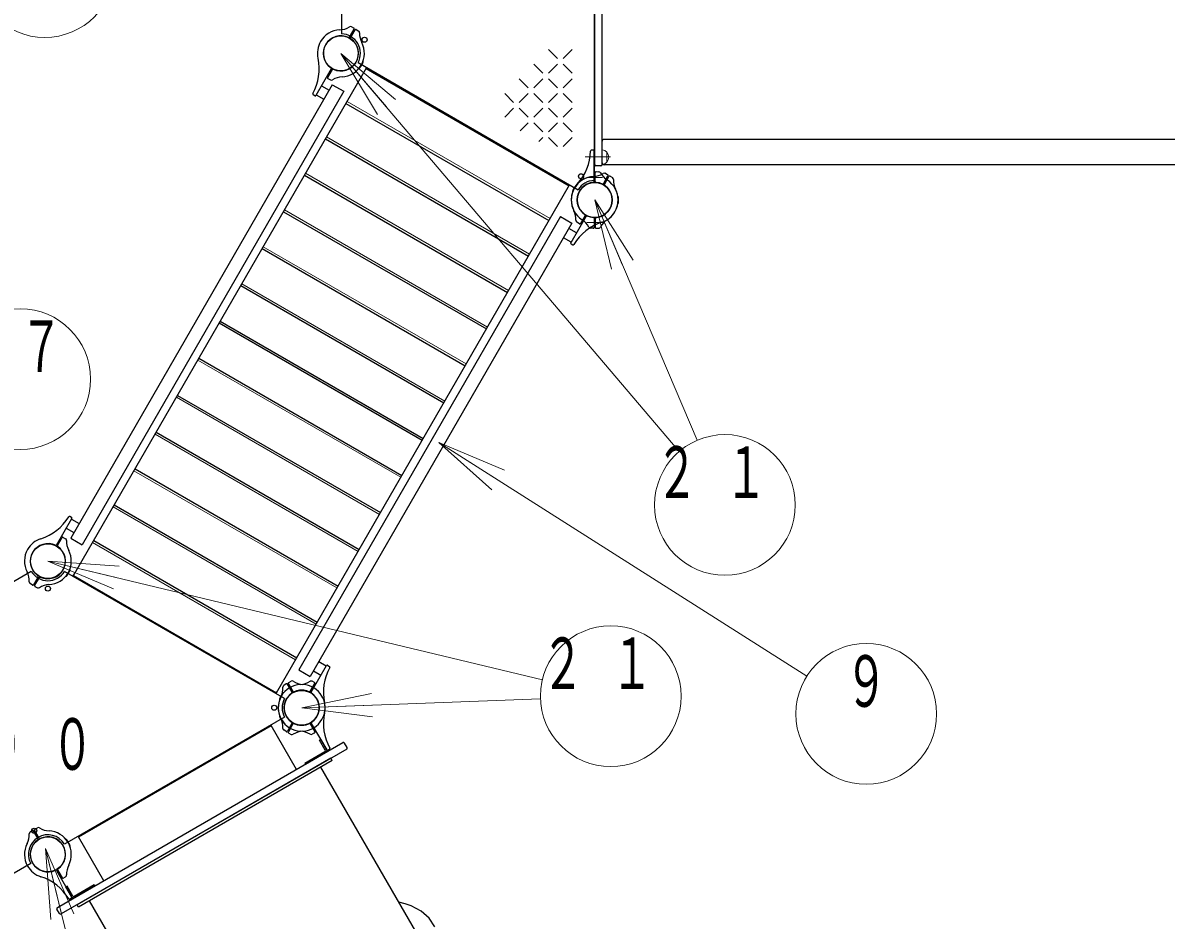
# Model space of a CAD drawing. Units: millimetres on the paper, scale 1:60. Extents: x -385 to 0, y -594 to 267.
# Drawn here: x -231.93 to -183.16, y 121.46 to 159.72 of the extents above; entities that cross this region are included whole.
import ezdxf
from ezdxf.enums import TextEntityAlignment as Align

# ---------------------------------------------------------------- set-up
doc = ezdxf.new("R2010")
doc.units = ezdxf.units.MM
doc.linetypes.add('USER2', pattern=[6, 3, -1, 1, -1])
doc.layers.add('1_60', color=7, linetype='Continuous', lineweight=25)
doc.styles.add('ＭＳ ゴシック', font='')
doc.styles.get('ＭＳ ゴシック').set_extended_font_data('MS Gothic')

msp = doc.modelspace()

# ---------------------------------------------------------------- linework, layer by layer
at = {"layer": '1_60', "color": 4}
for p, q in [((-218.342, 170.083), (-218.342, 159.248)), ((-207.566, 163.832), (-207.566, 152.998)), ((-217.633, 158.02), (-208.25, 152.603)), ((-231.576, 136.327), (-240.959, 130.91)), ((-220.775, 130.91), (-230.158, 136.327)), ((-220.775, 130.12), (-230.158, 124.703)), ((-231.601, 123.87), (-240.984, 118.453))]:
    msp.add_line(p, q, dxfattribs=at)
at = {"layer": '1_60'}
for p, q in [((-207.541, 153.674), (-207.541, 163.158)), ((-207.225, 153.674), (-207.225, 163.158)), ((-217.43, 158.067), (-217.427, 158.066)), ((-217.284, 157.791), (-229.785, 136.14)), ((-217.596, 157.778), (-217.594, 157.777)), ((-217.284, 157.791), (-217.334, 157.704)), ((-217.294, 157.774), (-208.633, 152.774)), ((-218.733, 157.081), (-229.894, 137.75)), ((-218.733, 157.081), (-218.243, 156.797)), ((-218.243, 156.797), (-229.404, 137.466)), ((-219.419, 156.644), (-219.094, 156.457)), ((-219.192, 157.037), (-218.867, 156.849)), ((-218.155, 156.283), (-209.495, 151.283)), ((-219.031, 154.765), (-210.371, 149.765)), ((-156.099, 154.749), (-207.141, 154.749)), ((-156.099, 153.666), (-207.141, 153.666)), ((-219.921, 153.224), (-211.26, 148.224)), ((-207.275, 153.624), (-207.491, 153.624)), ((-208.624, 152.791), (-221.124, 131.14)), ((-208.624, 152.791), (-208.674, 152.704)), ((-208.312, 152.803), (-208.314, 152.804)), ((-208.479, 152.514), (-208.481, 152.516)), ((-206.555, 152.332), (-206.553, 152.332)), ((-206.555, 151.999), (-206.553, 151.999)), ((-220.82, 151.666), (-212.16, 146.666)), ((-209.005, 151.464), (-220.166, 132.133)), ((-209.005, 151.464), (-208.514, 151.181)), ((-208.514, 151.181), (-219.675, 131.85)), ((-208.323, 150.762), (-208.648, 150.949)), ((-208.55, 150.369), (-208.874, 150.557)), ((-221.727, 150.095), (-213.067, 145.095)), ((-222.64, 148.515), (-213.979, 143.515)), ((-223.554, 146.931), (-214.894, 141.93)), ((-223.514, 147), (-214.854, 142)), ((-224.429, 145.416), (-215.769, 140.415)), ((-225.341, 143.835), (-216.681, 138.835)), ((-226.249, 142.264), (-217.588, 137.264)), ((-227.148, 140.706), (-218.488, 135.706)), ((-228.038, 139.166), (-219.377, 134.166)), ((-229.859, 138.561), (-229.534, 138.374)), ((-230.085, 138.169), (-229.761, 137.981)), ((-229.894, 137.75), (-229.404, 137.466)), ((-228.914, 137.648), (-220.254, 132.648)), ((-230.097, 136.127), (-230.094, 136.126)), ((-229.93, 136.416), (-229.928, 136.415)), ((-229.785, 136.14), (-229.735, 136.226)), ((-229.775, 136.156), (-221.115, 131.156)), ((-218.99, 132.286), (-219.315, 132.474)), ((-220.166, 132.133), (-219.675, 131.85)), ((-219.217, 131.894), (-219.541, 132.081)), ((-221.124, 131.14), (-221.074, 131.226)), ((-220.979, 130.863), (-220.981, 130.865)), ((-220.812, 131.152), (-220.815, 131.153)), ((-229.568, 125.015), (-221.34, 129.765)), ((-220.257, 127.889), (-221.34, 129.765)), ((-220.978, 130.166), (-220.981, 130.165)), ((-220.812, 129.878), (-220.814, 129.876)), ((-219.274, 129.13), (-219.228, 129.156)), ((-219.032, 128.711), (-219.274, 129.13)), ((-218.986, 128.738), (-219.228, 129.156)), ((-219.901, 128.156), (-219.049, 128.647)), ((-219.874, 128.11), (-219.023, 128.601)), ((-219.901, 128.156), (-219.874, 128.11)), ((-230.096, 124.902), (-230.094, 124.904)), ((-228.484, 123.139), (-229.568, 125.015)), ((-229.929, 124.614), (-229.927, 124.615)), ((-230.05, 122.908), (-230.097, 122.881)), ((-229.809, 122.489), (-230.05, 122.908)), ((-228.893, 122.964), (-229.745, 122.472)), ((-228.867, 122.918), (-229.718, 122.426)), ((-228.893, 122.964), (-228.867, 122.918)), ((-229.855, 122.463), (-230.097, 122.881))]:
    msp.add_line(p, q, dxfattribs=at)
at = {"layer": '1_60', "lineweight": 13}
for p, q in [((-207.225, 153.749), (-207.225, 163.083)), ((-209.506, 158.574), (-209.131, 158.199)), ((-208.881, 158.199), (-208.506, 158.574)), ((-216.804, 155.807), (-218.367, 158.416)), ((-218.367, 158.416), (-216.042, 156.455)), ((-218.367, 158.416), (-216.423, 156.131)), ((-218.367, 158.416), (-203.931, 141.447)), ((-210.131, 157.949), (-209.756, 157.574)), ((-209.506, 157.574), (-209.131, 157.949)), ((-208.881, 157.949), (-208.506, 157.574)), ((-210.756, 157.324), (-210.381, 156.949)), ((-210.131, 156.949), (-209.756, 157.324)), ((-209.506, 157.324), (-209.131, 156.949)), ((-208.881, 156.949), (-208.506, 157.324)), ((-211.381, 156.699), (-211.006, 156.324)), ((-210.756, 156.324), (-210.381, 156.699)), ((-210.131, 156.699), (-209.756, 156.324)), ((-209.506, 156.324), (-209.131, 156.699)), ((-208.881, 156.699), (-208.506, 156.324)), ((-218.105, 156.37), (-209.444, 151.37)), ((-211.381, 155.699), (-211.006, 156.074)), ((-210.756, 156.074), (-210.381, 155.699)), ((-210.131, 155.699), (-209.756, 156.074)), ((-209.506, 156.074), (-209.131, 155.699)), ((-208.881, 155.699), (-208.506, 156.074)), ((-210.717, 155.113), (-210.381, 155.449)), ((-210.131, 155.449), (-209.756, 155.074)), ((-209.506, 155.074), (-209.131, 155.449)), ((-208.881, 155.449), (-208.506, 155.074)), ((-218.982, 154.85), (-210.322, 149.85)), ((-209.925, 154.655), (-209.756, 154.824)), ((-209.506, 154.824), (-209.131, 154.449)), ((-208.881, 154.449), (-208.506, 154.824)), ((-219.872, 153.308), (-211.212, 148.308)), ((-206.823, 149.21), (-207.541, 152.166)), ((-207.541, 152.166), (-205.903, 149.603)), ((-207.541, 152.166), (-206.363, 149.407)), ((-207.541, 152.166), (-203.165, 141.921)), ((-220.773, 151.748), (-212.113, 146.748)), ((-221.682, 150.173), (-213.022, 145.173)), ((-222.596, 148.59), (-213.936, 143.59)), ((-224.472, 145.341), (-215.812, 140.34)), ((-225.387, 143.757), (-216.726, 138.757)), ((-226.296, 142.183), (-217.635, 137.183)), ((-211.929, 139.8), (-214.194, 141.829)), ((-214.194, 141.829), (-211.393, 140.644)), ((-214.194, 141.829), (-211.661, 140.222)), ((-214.194, 141.829), (-198.491, 131.864)), ((-227.197, 140.622), (-218.536, 135.622)), ((-228.087, 139.08), (-219.427, 134.08)), ((-228.964, 137.56), (-220.304, 132.56)), ((-228.066, 135.579), (-230.867, 136.765)), ((-230.867, 136.765), (-227.833, 136.552)), ((-230.867, 136.765), (-227.949, 136.066)), ((-230.867, 136.765), (-209.772, 131.709)), ((-220.041, 130.515), (-217.062, 131.127)), ((-220.041, 130.515), (-209.852, 130.897)), ((-220.041, 130.515), (-217.043, 130.627)), ((-217.025, 130.128), (-220.041, 130.515)), ((-230.737, 121.485), (-230.971, 124.517)), ((-230.971, 124.517), (-229.766, 121.725)), ((-230.971, 124.517), (-230.251, 121.605)), ((-230.971, 124.517), (-227.391, 110.028))]:
    msp.add_line(p, q, dxfattribs=at)
at = {"layer": '1_60', "color": 2}
for p, q in [((-217.815, 159.491), (-217.922, 159.548)), ((-217.998, 159.105), (-217.802, 159.445)), ((-217.955, 159.08), (-217.758, 159.42)), ((-217.712, 159.431), (-217.601, 159.362)), ((-218.779, 157.752), (-219.434, 156.618)), ((-218.736, 157.727), (-218.932, 157.387)), ((-218.919, 157.341), (-218.812, 157.284)), ((-219.481, 156.606), (-219.554, 156.654)), ((-207.601, 154.29), (-207.689, 154.285)), ((-207.566, 152.947), (-207.566, 154.256)), ((-207.516, 152.947), (-207.516, 153.339)), ((-207.482, 153.373), (-207.361, 153.369)), ((-207.172, 152.855), (-206.976, 153.195)), ((-207.129, 152.83), (-206.933, 153.17)), ((-206.989, 153.241), (-207.105, 153.302)), ((-206.886, 153.181), (-206.783, 153.117)), ((-207.91, 151.477), (-208.565, 150.342)), ((-208.196, 151.15), (-208.299, 151.214)), ((-207.954, 151.502), (-208.15, 151.162)), ((-207.566, 151.384), (-207.566, 150.992)), ((-207.516, 151.384), (-207.516, 150.992)), ((-207.601, 150.959), (-207.722, 150.963)), ((-207.482, 150.959), (-207.351, 150.963)), ((-208.551, 150.296), (-208.473, 150.256)), ((-230.498, 137.454), (-229.843, 138.588)), ((-229.857, 138.634), (-229.935, 138.674)), ((-230.455, 137.429), (-230.259, 137.769)), ((-230.212, 137.78), (-230.109, 137.716)), ((-231.279, 136.101), (-231.476, 135.761)), ((-231.236, 136.076), (-231.432, 135.736)), ((-231.522, 135.749), (-231.625, 135.813)), ((-231.419, 135.69), (-231.303, 135.628)), ((-219.629, 131.179), (-218.975, 132.313)), ((-218.928, 132.324), (-218.854, 132.276)), ((-220.696, 131.531), (-220.807, 131.461)), ((-220.453, 131.179), (-220.65, 131.519)), ((-220.41, 131.204), (-220.606, 131.544)), ((-220.593, 131.59), (-220.486, 131.647)), ((-219.673, 131.204), (-219.476, 131.544)), ((-219.49, 131.59), (-219.597, 131.647)), ((-220.454, 129.851), (-220.65, 129.511)), ((-220.411, 129.826), (-220.607, 129.486)), ((-219.672, 129.826), (-219.476, 129.486)), ((-219.629, 129.851), (-218.974, 128.717)), ((-220.697, 129.499), (-220.808, 129.568)), ((-220.594, 129.439), (-220.487, 129.382)), ((-219.489, 129.44), (-219.596, 129.383)), ((-230.462, 121.997), (-218.279, 129.03)), ((-218.121, 128.756), (-230.303, 121.723)), ((-218.103, 128.824), (-218.211, 129.012)), ((-218.927, 128.706), (-218.854, 128.753)), ((-231.419, 125.34), (-231.303, 125.402)), ((-231.522, 125.281), (-231.625, 125.216)), ((-231.279, 124.929), (-231.475, 125.269)), ((-231.236, 124.954), (-231.432, 125.294)), ((-230.498, 123.576), (-229.843, 122.442)), ((-230.454, 123.601), (-230.258, 123.261)), ((-230.212, 123.249), (-230.109, 123.314)), ((-230.372, 121.741), (-230.48, 121.929)), ((-229.857, 122.395), (-229.935, 122.356))]:
    msp.add_line(p, q, dxfattribs=at)
at = {"layer": '1_60', "color": 40, "lineweight": 13}
for p, q in [((-207.225, 154.307), (-207.225, 153.674)), ((-207.022, 154.202), (-207.022, 153.779))]:
    msp.add_line(p, q, dxfattribs=at)
at = {"layer": '1_60', "linetype": 'USER2', "lineweight": 13}
for p, q in [((-207.947, 153.999), (-206.862, 153.999)), ((-207.209, 153.124), (-207.873, 153.124)), ((-207.209, 151.207), (-207.873, 151.207))]:
    msp.add_line(p, q, dxfattribs=at)
at = {"layer": '1_60', "color": 140}
for p, q in [((-218.799, 128.364), (-229.625, 122.114)), ((-218.741, 128.263), (-218.799, 128.364)), ((-218.741, 128.263), (-229.567, 122.013)), ((-215.109, 120.872), (-219.217, 127.988)), ((-229.567, 122.013), (-229.625, 122.114)), ((-224.982, 115.172), (-229.09, 122.288))]:
    msp.add_line(p, q, dxfattribs=at)
msp.add_lwpolyline([(-214.366, 121.178), (-214.608, 121.539), (-214.946, 121.838), (-215.376, 122.068), (-215.624, 122.156), (-215.891, 122.226)], dxfattribs=at)
at = {"layer": '1_60', "lineweight": 13}
for centre in [(-231.002, 162.095), (-232.046, 144.528), (-201.987, 139.162), (-206.854, 131.009), (-195.958, 130.256)]:
    msp.add_circle(centre, 3, dxfattribs=at)
at = {"layer": '1_60'}
for centre, radius in [((-218.367, 158.415), 0.743), ((-217.357, 158.999), 0.108), ((-208.125, 153.176), 0.108), ((-207.541, 152.165), 0.743), ((-230.867, 136.765), 0.743), ((-230.867, 136.765), 0.743), ((-230.867, 135.598), 0.108), ((-220.041, 130.515), 0.743), ((-221.208, 130.515), 0.108), ((-231.45, 125.275), 0.108), ((-230.867, 124.265), 0.743)]:
    msp.add_circle(centre, radius, dxfattribs=at)
at = {"layer": '1_60', "color": 2}
for centre, radius, start, end in [((-218.454, 160.247), 0.833, 272.7272, 302.5412), ((-217.961, 159.474), 0.0833, 62, 122.5412), ((-217.961, 159.474), 0.0833, 62, 122.5412), ((-217.83, 159.462), 0.0333, 330, 62), ((-218.367, 158.416), 1, 92.7272, 150), ((-218.367, 158.416), 0.75, 64.2707, 150), ((-218.027, 159.121), 0.0333, 244.2707, 330), ((-217.926, 159.063), 0.0333, 150, 235.7293), ((-218.367, 158.416), 0.75, 330, 55.7293), ((-217.729, 159.403), 0.0333, 58, 150), ((-217.653, 159.297), 0.0833, 357.4588, 58), ((-216.737, 159.256), 0.833, 177.4588, 207.2728), ((-218.367, 158.416), 1, 150, 192.2172), ((-218.367, 158.416), 0.75, 150, 235.7293), ((-218.367, 158.416), 1, 330, 27.2728), ((-221.462, 157.746), 2.167, 331.0842, 12.2172), ((-218.367, 158.416), 0.75, 244.2707, 330), ((-218.808, 157.768), 0.0333, 330, 55.7293), ((-218.707, 157.71), 0.0333, 64.2707, 150), ((-218.367, 158.416), 1, 272.7272, 330), ((-218.903, 157.37), 0.0333, 150, 242), ((-218.773, 157.357), 0.0833, 242, 302.5412), ((-218.28, 156.584), 0.833, 92.7272, 122.5412), ((-219.536, 156.682), 0.0333, 151.0841, 237), ((-219.463, 156.634), 0.0333, 237, 330), ((-209.887, 154.294), 2.167, 317.7828, 358.9158), ((-207.687, 154.252), 0.0333, 93, 178.9159), ((-207.6, 154.256), 0.0333, 0, 93), ((-207.541, 152.166), 1, 92.7272, 150), ((-207.629, 153.997), 0.833, 272.7272, 302.5412), ((-207.483, 153.339), 0.0333, 88, 180), ((-207.364, 153.285), 0.0833, 27.4588, 88), ((-206.55, 153.708), 0.833, 207.4588, 237.2728), ((-207.136, 153.224), 0.0833, 62, 122.5412), ((-207.005, 153.211), 0.0333, 330, 62), ((-206.904, 153.153), 0.0333, 58, 150), ((-207.541, 152.166), 1, 137.7828, 180), ((-207.541, 152.166), 1, 150, 207.2728), ((-207.541, 152.166), 0.75, 94.2707, 180), ((-207.541, 152.166), 0.75, 64.2707, 150), ((-207.6, 152.947), 0.0333, 274.2707, 0), ((-207.483, 152.947), 0.0333, 180, 265.7293), ((-207.541, 152.166), 0.75, 0, 85.7293), ((-207.201, 152.871), 0.0333, 244.2707, 330), ((-207.1, 152.813), 0.0333, 150, 235.7293), ((-207.541, 152.166), 0.75, 330, 55.7293), ((-207.541, 152.166), 1, 0, 57.2728), ((-206.828, 153.046), 0.0833, 357.4588, 58), ((-206.828, 153.046), 0.0833, 357.4588, 58), ((-205.912, 153.006), 0.833, 177.4588, 207.2728), ((-207.541, 152.166), 1, 180, 237.2728), ((-207.541, 152.166), 0.75, 150, 235.7293), ((-207.541, 152.166), 0.75, 180, 265.7293), ((-207.541, 152.166), 0.75, 274.2707, 0), ((-207.541, 152.166), 1, 302.7272, 0), ((-207.541, 152.166), 1, 330, 27.2728), ((-209.171, 151.326), 0.833, 357.4588, 27.2728), ((-207.541, 152.166), 0.75, 244.2707, 330), ((-206.574, 149.15), 2.167, 107.7828, 148.9159), ((-208.255, 151.285), 0.0833, 177.4588, 238), ((-208.533, 150.623), 0.833, 27.4588, 57.2728), ((-207.982, 151.518), 0.0333, 330, 55.7293), ((-207.881, 151.46), 0.0333, 64.2707, 150), ((-207.6, 151.384), 0.0333, 0, 85.7293), ((-207.483, 151.384), 0.0333, 94.2707, 180), ((-206.55, 150.623), 0.833, 122.7272, 152.5412), ((-207.541, 152.166), 1, 287.7828, 330), ((-208.179, 151.178), 0.0333, 238, 330), ((-207.719, 151.046), 0.0833, 207.4588, 268), ((-207.719, 151.046), 0.0833, 207.4588, 268), ((-207.6, 150.992), 0.0333, 268, 0), ((-207.483, 150.992), 0.0333, 180, 272), ((-207.364, 151.046), 0.0833, 272, 332.5412), ((-208.536, 150.326), 0.0333, 150, 243), ((-208.458, 150.286), 0.0333, 243, 328.9158), ((-231.834, 139.78), 2.167, 287.7828, 328.9158), ((-229.95, 138.644), 0.0333, 63, 148.9159), ((-229.872, 138.605), 0.0333, 330, 63), ((-230.867, 136.765), 1, 107.7828, 150), ((-230.23, 137.752), 0.0333, 58, 150), ((-230.153, 137.645), 0.0833, 357.4588, 58), ((-229.238, 137.605), 0.833, 177.4588, 207.2728), ((-230.867, 136.765), 1, 150, 207.2728), ((-230.867, 136.765), 0.75, 150, 235.7293), ((-230.867, 136.765), 0.75, 64.2707, 150), ((-230.527, 137.47), 0.0333, 244.2707, 330), ((-230.426, 137.412), 0.0333, 150, 235.7293), ((-230.867, 136.765), 0.75, 330, 55.7293), ((-230.867, 136.765), 1, 330, 27.2728), ((-232.497, 135.925), 0.833, 357.4588, 27.2728), ((-231.308, 136.117), 0.0333, 330, 55.7293), ((-231.207, 136.059), 0.0333, 64.2707, 150), ((-230.867, 136.765), 0.75, 244.2707, 330), ((-230.867, 136.765), 1, 272.7272, 330), ((-231.581, 135.884), 0.0833, 177.4588, 238), ((-231.581, 135.884), 0.0833, 177.4588, 238), ((-231.505, 135.777), 0.0333, 238, 330), ((-231.404, 135.719), 0.0333, 150, 242), ((-231.273, 135.706), 0.0833, 242, 302.5412), ((-230.78, 134.933), 0.833, 92.7272, 122.5412), ((-216.947, 131.185), 2.167, 151.0841, 192.2172), ((-218.946, 132.296), 0.0333, 57, 150), ((-218.872, 132.249), 0.0333, 331.0842, 57), ((-221.671, 131.355), 0.833, 332.7272, 2.5412), ((-220.042, 130.515), 1, 92.7272, 150), ((-220.755, 131.396), 0.0833, 122, 182.5412), ((-220.679, 131.503), 0.0333, 30, 122), ((-220.042, 130.515), 0.75, 64.2707, 150), ((-220.578, 131.561), 0.0333, 118, 210), ((-220.447, 131.574), 0.0833, 57.4588, 118), ((-220.447, 131.574), 0.0833, 57.4588, 118), ((-220.381, 131.221), 0.0333, 210, 295.7293), ((-219.954, 132.346), 0.833, 237.4588, 267.2728), ((-220.041, 130.515), 0.75, 30, 115.7293), ((-220.129, 132.346), 0.833, 272.7272, 302.5412), ((-220.041, 130.515), 1, 30, 87.2728), ((-219.702, 131.22), 0.0333, 244.2707, 330), ((-219.636, 131.573), 0.0833, 62, 122.5412), ((-219.505, 131.56), 0.0333, 330, 62), ((-220.042, 130.515), 1, 150, 207.2728), ((-220.041, 130.515), 1, 152.7272, 210), ((-220.042, 130.515), 0.75, 150, 235.7293), ((-220.041, 130.515), 0.75, 124.2707, 210), ((-220.482, 131.162), 0.0333, 304.2707, 30), ((-219.601, 131.162), 0.0333, 150, 235.7293), ((-220.042, 130.515), 0.75, 330, 55.7293), ((-220.041, 130.515), 0.75, 304.2707, 30), ((-220.042, 130.515), 1, 330, 12.2172), ((-220.041, 130.515), 1, 347.7828, 30), ((-216.946, 129.845), 2.167, 167.7828, 208.9159), ((-221.671, 129.674), 0.833, 357.4588, 27.2728), ((-220.041, 130.515), 1, 210, 267.2728), ((-220.041, 130.515), 0.75, 210, 295.7293), ((-220.483, 129.867), 0.0333, 330, 55.7293), ((-220.382, 129.809), 0.0333, 64.2707, 150), ((-220.042, 130.515), 0.75, 244.2707, 330), ((-220.042, 130.515), 1, 272.7272, 330), ((-219.701, 129.809), 0.0333, 30, 115.7293), ((-219.6, 129.868), 0.0333, 124.2707, 210), ((-220.755, 129.634), 0.0833, 177.4588, 238), ((-220.679, 129.527), 0.0333, 238, 330), ((-220.578, 129.469), 0.0333, 150, 242), ((-220.447, 129.456), 0.0833, 242, 302.5412), ((-220.447, 129.456), 0.0833, 242, 302.5412), ((-219.954, 128.683), 0.833, 92.7272, 122.5412), ((-220.128, 128.684), 0.833, 57.4588, 87.2728), ((-219.635, 129.457), 0.0833, 237.4588, 298), ((-219.505, 129.469), 0.0333, 298, 30), ((-218.872, 128.781), 0.0333, 303, 28.9158), ((-218.254, 128.987), 0.05, 30, 120), ((-218.146, 128.799), 0.05, 300, 30), ((-218.945, 128.734), 0.0333, 210, 303), ((-231.403, 125.311), 0.0333, 118, 210), ((-231.273, 125.324), 0.0833, 57.4588, 118), ((-230.779, 126.096), 0.833, 237.4588, 267.2728), ((-232.496, 125.105), 0.833, 332.7272, 2.5412), ((-231.58, 125.146), 0.0833, 122, 182.5412), ((-231.58, 125.146), 0.0833, 122, 182.5412), ((-230.867, 124.265), 0.75, 124.2707, 210), ((-231.504, 125.252), 0.0333, 30, 122), ((-231.308, 124.912), 0.0333, 304.2707, 30), ((-231.207, 124.971), 0.0333, 210, 295.7293), ((-230.867, 124.265), 0.75, 30, 115.7293), ((-230.867, 124.265), 1, 30, 87.2728), ((-230.867, 124.265), 1, 152.7272, 210), ((-230.867, 124.265), 0.75, 304.2707, 30), ((-230.867, 124.265), 1, 332.7272, 30), ((-230.867, 124.265), 0.75, 210, 295.7293), ((-230.867, 124.265), 1, 210, 252.2172), ((-230.527, 123.559), 0.0333, 30, 115.7293), ((-230.426, 123.618), 0.0333, 124.2707, 210), ((-229.237, 123.425), 0.833, 152.7272, 182.5412), ((-231.834, 121.25), 2.167, 31.0842, 72.2172), ((-230.229, 123.278), 0.0333, 210, 302), ((-230.153, 123.384), 0.0833, 302, 2.5412), ((-229.872, 122.425), 0.0333, 297, 30), ((-230.437, 121.954), 0.05, 120, 210), ((-229.95, 122.385), 0.0333, 211.0841, 297), ((-230.328, 121.766), 0.05, 210, 300)]:
    msp.add_arc(centre, radius, start, end, dxfattribs=at)
at = {"layer": '1_60', "color": 4}
for centre, start, end in [((-218.367, 158.415), 331.7191, 88.2809), ((-207.541, 152.165), 91.7191, 148.2809), ((-230.867, 136.765), 211.7191, 328.2809), ((-220.041, 130.515), 151.7191, 208.2809), ((-230.867, 124.265), 31.7191, 208.2809)]:
    msp.add_arc(centre, 0.833, start, end, dxfattribs=at)
at = {"layer": '1_60'}
for centre, radius, start, end in [((-218.367, 158.416), 1.017, 330, 338.6269), ((-217.436, 158.051), 0.0167, 338.6269, 60), ((-217.586, 157.792), 0.0167, 240, 321.3731), ((-218.367, 158.416), 1.017, 321.3731, 330), ((-207.141, 154.666), 0.0833, 90, 180), ((-207.491, 153.674), 0.05, 180, 270), ((-207.275, 153.674), 0.05, 270, 0), ((-207.141, 153.749), 0.0833, 180, 270), ((-207.541, 152.166), 1.017, 150, 158.6269), ((-207.541, 152.166), 1.017, 141.3731, 150), ((-208.323, 152.79), 0.0167, 60, 141.3731), ((-208.473, 152.53), 0.0167, 158.6269, 240), ((-206.553, 152.316), 0.0167, 8.6269, 90), ((-207.541, 152.166), 1.017, 0, 8.6269), ((-207.541, 152.166), 1.017, 351.3731, 0), ((-206.553, 152.016), 0.0167, 270, 351.3731), ((-230.086, 136.14), 0.0167, 240, 321.3731), ((-230.867, 136.765), 1.017, 321.3731, 330), ((-230.867, 136.765), 1.017, 330, 338.6269), ((-229.936, 136.4), 0.0167, 338.6269, 60), ((-220.973, 130.879), 0.0167, 158.6269, 240), ((-220.042, 130.515), 1.017, 150, 158.6269), ((-220.042, 130.515), 1.017, 141.3731, 150), ((-220.823, 131.139), 0.0167, 60, 141.3731), ((-220.972, 130.151), 0.0167, 120, 201.3731), ((-220.041, 130.515), 1.017, 201.3731, 210), ((-220.041, 130.515), 1.017, 210, 218.6269), ((-220.822, 129.891), 0.0167, 218.6269, 300), ((-219.073, 128.688), 0.0467, 300, 30), ((-219.073, 128.688), 0.1, 300, 30), ((-230.085, 124.889), 0.0167, 38.6269, 120), ((-230.867, 124.265), 1.017, 30, 38.6269), ((-230.867, 124.265), 1.017, 21.3731, 30), ((-229.935, 124.629), 0.0167, 300, 21.3731), ((-229.768, 122.513), 0.1, 210, 300), ((-229.768, 122.513), 0.0467, 210, 300)]:
    msp.add_arc(centre, radius, start, end, dxfattribs=at)
at = {"layer": '1_60', "color": 40, "lineweight": 13}
msp.add_arc((-207.26, 153.991), 0.319, 276.3597, 83.6403, dxfattribs=at)

# ---------------------------------------------------------------- texts
at = {"layer": '1_60', "style": 'ＭＳ ゴシック', "width": 0.6}
msp.add_text('９', height=2.199, dxfattribs=at).set_placement((-195.958, 132.756), align=Align.TOP_CENTER)
at = {"layer": '1_60', "char_height": 2.199, "style": 'ＭＳ ゴシック'}
for s, insert, attachment_point in [('\\T1.64;\\W0.6;１７', (-232.046, 147.028), 2), ('\\T1.64;\\W0.6;２１', (-201.987, 141.662), 2), ('\\T1.64;\\W0.6;２１', (-206.854, 133.509), 2), ('\\T1.64;\\W0.6;１５００', (-239.573, 128.953), 4)]:
    msp.add_mtext(s, dxfattribs=dict(at, insert=insert, attachment_point=attachment_point))

doc.saveas('drawing.dxf')
